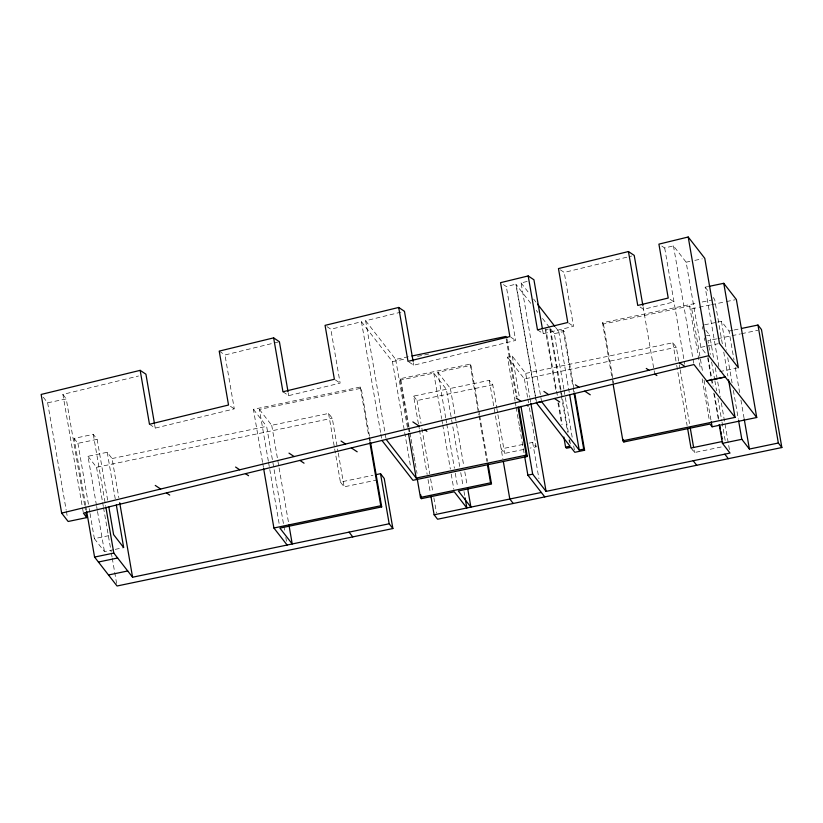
<?xml version="1.0" encoding="UTF-8"?>
<svg xmlns="http://www.w3.org/2000/svg" width="823" height="823" viewBox="0 0 823 823"><rect width="100%" height="100%" fill="white"/><g stroke="black" fill="none" stroke-linecap="round" stroke-linejoin="round"><path stroke-width="0.62" stroke-dasharray="4.12 3.09" d="M83.174 511.824L62.887 394.402L138.49 376.008M219.216 351.112L224.977 354.97L279.398 341.73M326.988 326.649L330.825 329.221L361.462 321.762L392.437 361.626L410.759 467.68M385.936 438.165L365.649 320.744L404.453 311.3M503.439 284.593L506.32 286.517L516.103 284.141L536.38 401.562M541.575 401.614L521.072 282.927L528.088 281.219M560.391 269.862L564.239 272.423L631.755 256.004M661.795 246.067L664.686 247.99L673.461 245.851L686.145 262.187L700.857 347.316L706.36 354.404M149.477 424.257L155.238 428.104L234.288 408.877L224.977 354.97M282.947 391.779L288.708 395.637L340.136 383.117L330.825 329.221M408.959 361.997L413.763 365.206L515.63 340.424L506.32 286.517M537.491 329.848L543.252 333.706L573.549 326.33L564.239 272.423M686.145 262.187L689.869 261.405M694.838 260.377L702.276 258.823M43.31 397.231L47.641 402.797L66.252 398.918L85.448 510.023M718.87 366.585L705.157 287.186L707.636 286.661M365.649 320.744L395.678 359.384L410.687 356.256M563.889 389.166L554.301 333.613L550.422 328.634L545.947 329.57L557.51 396.48M392.437 361.626L406.264 358.746M417.57 356.39L428.886 354.034M555.576 327.338L558.714 331.381L563.22 330.445L564.094 331.576L574.567 392.18M612.909 383.024L602.508 322.77L697.215 303.049M702.194 302.01L712.162 299.932M554.301 333.613L564.094 331.576M602.508 322.77L603.454 323.995L689.592 306.053L691.731 308.8L702.791 372.819M691.731 308.8L697.935 307.514M699.169 307.257L710.331 304.932M711.566 304.675L725.207 301.835M726.442 301.578L735.124 299.767M85.633 505.301L74.07 438.381L93.297 434.379L97.145 439.328L107.978 502.03M74.07 438.381L77.918 443.33L97.145 439.328M408.229 426.726L399.937 378.755L470.056 364.147L471.013 365.371L478.647 409.556M262.558 462.351L253.402 409.319L360.279 387.057L361.194 388.24L369.486 436.221M515.085 401.11L507.493 357.172L512.297 356.174L525.691 373.405L529.817 397.262M268.349 461.209L259.41 409.442L361.194 388.24M399.937 378.755L400.894 379.969L433.783 373.128L446.344 389.289L459.872 467.567M445.685 417.734L437.836 372.284L471.013 365.371M704.488 324.838L716.586 322.318M717.8 322.071L721.432 321.309L729.013 331.062L734.003 359.929M96.445 505.209L87.989 456.292L107.216 452.29L112.072 458.545L118.831 497.678M112.072 458.545L266.631 426.345L283.647 524.827M259.41 409.442L271.724 425.285L328.562 413.455L332.266 418.218L338.078 451.899M418.423 423.886L413.619 396.11L446.344 389.289M437.836 372.284L450.397 388.446L489.304 380.349L492.761 384.794L496.639 407.251M525.691 373.405L672.813 342.769L676.321 347.275L679.129 363.571M706.515 335.753L709.642 335.095L713.767 358.941M729.013 331.062L732.789 330.28M734.044 330.013L739.085 328.963M87.989 456.292L96.548 467.31L332.266 418.218M413.619 396.11L417.076 400.554L492.761 384.794M507.493 357.172L524.395 378.919L676.321 347.275M716.648 338.881L707.934 340.691L710.321 354.476M717.893 338.623L740.309 333.953M741.554 333.696L757.736 330.321M700.857 347.316L718.222 343.705M719.744 371.626L737.11 368.004M328.562 413.455L340.413 482.072L373.004 475.283M522.975 444.42L501.156 448.957L504.612 453.411L524.004 449.368M529.035 443.155L532.666 442.393L536.123 446.848L530.063 448.103M90.046 513.562L94.378 538.643L108.801 535.639M340.413 482.072L344.117 486.835L376.708 480.046M94.378 538.643L104.459 551.605L114.068 549.61M115.271 549.353L123.687 547.604M690.991 448.031L694.499 452.547L723.684 446.467M670.148 299.325L673.996 301.897L643.524 309.304L637.753 305.456M568.744 323.12L573.549 326.33M510.826 337.214L515.63 340.424M335.331 379.907L340.136 383.117M230.45 406.305L234.288 408.877M705.157 287.186L708.809 291.887M713.191 297.525L714.662 299.407L722.46 344.6M705.856 330.218L709.642 335.095M521.072 282.927L529.703 294.037M533.623 299.078L535.968 302.103M530.773 303.337L515.887 284.192L536.174 401.614M536.257 310.394L537.82 312.411M542.522 318.46L549.569 327.533M253.402 409.319L266.631 426.345M62.887 394.402L66.252 398.918M735.299 367.459L739.63 392.571M740.937 400.101L743.971 417.673M721.432 321.309L726.421 350.176M727.717 357.707L732.059 382.818M733.355 390.349L738.344 419.216M723.767 352.131L727.882 375.977M715.28 367.737L720.269 396.604M721.349 402.879L729.59 450.572M711.617 361.997L714.652 379.537M714.868 380.792L716.596 390.822M717.893 398.342L721.792 420.892M722.008 422.148L725.258 440.943M708.109 357.491L713.088 386.306M714.385 393.826L719.148 421.397M702.286 326.597L702.719 329.107M704.231 337.893L704.663 340.403M707.698 357.974L711.175 378.066M711.391 379.321L712.255 384.341M713.767 393.127L718.109 418.228M704.097 380.349L711.031 420.512M689.592 306.053L700.435 368.807M702.173 378.858L709.323 420.275M673.461 245.851L693.738 363.272M664.686 247.99L684.746 364.178M679.345 364.826L679.993 368.581M680.21 369.836L689.736 424.977M694.067 450.037L694.499 452.547M672.813 342.769L676.496 364.075M676.712 365.319L687.102 425.481M643.092 306.804L654.501 372.84M603.454 323.995L613.649 382.983M563.22 330.445L573.034 387.263M573.25 388.518L573.909 392.304M558.714 331.381L569.403 393.25M564.115 390.431L572.397 438.412M573.703 445.984L574.361 449.769M550.422 328.634L568.528 433.433M569.619 439.739L570.493 444.79M549.785 328.789L560.257 389.392M560.473 390.658L561.121 394.443M561.348 395.709L567.664 432.322M568.981 439.894L569.413 442.424M558.601 402.797L562.304 424.257M545.093 328.459L555.782 390.328M557.963 402.951L561.667 424.421M542.604 329.941L543.252 333.706M530.033 398.517L530.681 402.282M524.395 378.919L527.646 397.787M527.872 399.042L528.52 402.817M529.384 407.848L536.123 446.848M532.666 442.393L538.942 478.698M512.297 356.174L519.457 397.591M507.019 339.066L517.06 397.139M506.196 338.983L516.227 397.067M515.301 402.365L515.949 406.13M516.165 407.385L519.416 426.211M519.632 427.466L524.189 453.823M496.855 408.496L497.72 413.485M497.936 414.73L504.612 453.411M489.304 380.349L502.884 458.977M478.863 410.821L479.521 414.607M479.737 415.872L487.586 461.322M470.056 364.147L478.78 414.648M479.007 415.913L486.856 461.364M450.397 388.446L463.709 465.468M464.8 471.774L467.197 485.663M460.746 472.618L463.143 486.506M464.018 491.557L464.666 495.353M445.901 419L446.56 422.785M446.776 424.04L454.409 468.236M455.284 473.287L457.681 487.175M433.783 373.128L441.632 418.578M441.858 419.843L442.507 423.629M442.723 424.884L450.356 469.079M451.23 474.13L453.843 489.284M413.331 362.696L413.763 365.206M417.076 400.554L421.006 423.279M421.88 428.33L429.729 473.781M430.604 478.832L433.001 492.72M433.875 497.771L436.488 512.924M418.64 425.152L419.298 428.937M419.514 430.192L427.147 474.387M428.022 479.439L430.419 493.327M400.894 379.969L408.959 426.684M409.175 427.95L409.833 431.736M410.049 433.001L410.924 438.052M411.14 439.317L413.979 455.726M414.195 456.991L415.07 462.042M415.286 463.308L417.035 473.4M408.445 427.991L409.103 431.777M395.678 359.384L407.889 430.09M361.462 321.762L380.658 432.867M380.874 434.133L381.749 439.184M369.702 437.486L370.35 441.272M360.279 387.057L368.786 436.303M369.002 437.569L369.661 441.354M338.294 453.154L344.117 486.835M288.276 393.127L288.708 395.637M271.724 425.285L288.729 523.767M283.863 526.092L284.737 531.144M285.828 537.46L286.476 541.246M268.565 462.475L279.254 524.333M262.784 463.616L263.432 467.402M154.59 424.349L155.238 428.104M107.216 452.29L115.23 498.697M93.297 434.379L105.735 506.351M96.548 467.31L102.443 501.402M102.659 502.658L103.307 506.454M103.533 507.709L111.167 551.904M111.383 553.169L112.031 556.955M112.257 558.22L116.619 583.466M96.661 506.464L97.309 510.219M97.526 511.474L104.459 551.605M77.918 443.33L88.966 507.287M89.182 508.542L89.83 512.307M85.849 506.567L86.508 510.353M47.641 402.797L66.179 510.116M66.396 511.381L67.486 517.688"/><path stroke-width="1.23" d="M154.374 423.094L145.928 374.198L140.167 370.35L41.15 394.443L61.653 513.12L68.144 521.484L86.754 517.605L85.88 512.554M288.06 391.871L279.398 341.73L273.637 337.872L219.216 351.112L228.527 405.019L149.477 424.257L140.167 370.35M413.115 361.451L404.453 311.3L398.692 307.452L325.064 325.363L334.375 379.269L282.947 391.779L273.637 337.872M542.388 328.686L533.942 279.799L528.181 275.942L500.549 282.67L509.869 336.566L408.002 361.359L398.692 307.452M642.876 305.549L634.214 255.397L628.443 251.55L558.467 268.576L567.777 322.482L537.491 329.848L528.181 275.942M708.881 286.404L723.767 283.307L738.354 367.747L719.467 343.438L704.766 258.309L688.213 237.003L658.914 244.133L668.225 298.039L637.753 305.456L628.443 251.55M61.653 513.12L708.716 355.69L756.738 417.498L712.111 426.798L709.971 424.04L623.834 441.982L622.888 440.758L613.125 384.279M706.659 380.884L725.258 376.985L706.463 380.905M411.942 355.999L505.764 336.463L506.803 337.8M741.595 328.439L757.962 325.034L761.47 329.539L781.85 447.537L437.579 519.231L434.122 514.787L430.851 495.847M375.514 474.758L380.524 473.719L384.228 478.482L392.88 528.541L117.051 585.997L94.573 557.068L86.724 511.618M386.152 439.42L416.181 478.07L526.257 455.14L527.306 456.487L412.94 480.303L381.965 440.449M565.586 447.146L570.072 446.21L536.267 402.714L541.575 401.614L579.217 450.058L583.723 449.121L584.597 450.253L574.793 452.3L570.925 447.321L566.45 448.247L565.586 447.146L563.848 437.044M622.888 440.758L735.042 417.395L728.53 379.742M94.573 557.068L113.8 553.066L132.575 577.221L389.176 523.778L392.88 528.541M98.421 562.016L117.648 558.015M417.168 478.492L420.44 497.431L490.559 482.834L487.504 465.149M263.648 468.668L273.905 528.006L380.782 505.744L381.697 506.927L279.913 528.119L292.227 543.972L288.955 525.033M524.621 456.333L527.872 475.159L532.676 474.161L546.071 491.393L730.022 453.082L722.44 443.33L719.189 424.503M420.44 497.431L421.397 498.656L454.286 491.804L466.847 507.976L465.108 497.874M722.615 441.447L690.991 448.031L687.534 427.981M722.44 443.33L741.811 439.297L749.393 449.049L778.342 443.021L781.85 447.537M108.492 574.979L127.719 570.977M434.122 514.787L541.318 492.463M679.417 362.82L685.178 366.667M646.281 368.447L648.946 370.227M654.717 374.084L656.877 375.535M575.411 384.876L578.97 387.252M584.731 391.11L590.266 394.803M543.91 391.439L548.674 394.629M554.445 398.476L559.722 402.005M516.227 398.116L521.052 401.346M526.823 405.204L528.181 406.109M412.858 421.901L419.185 426.129M424.956 429.987L426.931 431.314M341.061 441.046L345.567 444.05M351.328 447.897L357.182 451.806M288.986 453.113L294.14 456.559M299.901 460.407L304.047 463.184M235.604 467.053L239.719 469.799M245.48 473.647L248.567 475.715M155.259 485.426L160.67 489.037M166.431 492.884L169.744 495.107M723.767 283.307L736.359 299.51L756.738 417.498M735.042 417.395L693.964 364.538L83.39 513.089L86.754 517.605M724.816 454.173L728.314 458.678M693.192 460.757L696.7 465.262M537.542 304.129L554.795 326.33M527.872 475.159L544.775 496.907M513.254 503.47L509.807 499.026L503.316 461.477M349.055 532.131L352.758 536.905M273.905 528.006L287.134 545.032M757.962 325.034L778.342 443.021M744.187 418.928L749.393 449.049M738.56 420.471L741.811 439.297M688.213 237.003L708.716 355.69M720.022 426.407L720.454 428.917M720.886 431.417L721.318 433.927M721.75 436.437L722.183 438.937M711.247 421.777L712.111 426.798M690.168 427.476L693.635 447.527M623.402 439.472L623.834 441.982M574.783 393.435L584.597 450.253M574.125 393.569L583.723 449.121M569.619 394.505L579.217 450.058M530.897 403.537L546.071 491.393M520.969 406.377L532.676 474.161M518.799 407.241L527.306 456.487M517.976 407.159L526.257 455.14M488.018 463.853L491.516 484.047L458.339 490.961L470.9 507.133L467.629 488.193M420.738 494.87L421.397 498.656M408.547 433.875L416.181 478.07M380.524 473.719L389.176 523.778M370.576 442.537L381.697 506.927M369.877 442.62L380.782 505.744M119.705 502.73L132.575 577.221M116.321 504.962L123.687 547.604L113.605 534.641L108.842 507.05M105.951 507.606L113.8 553.066"/></g></svg>
